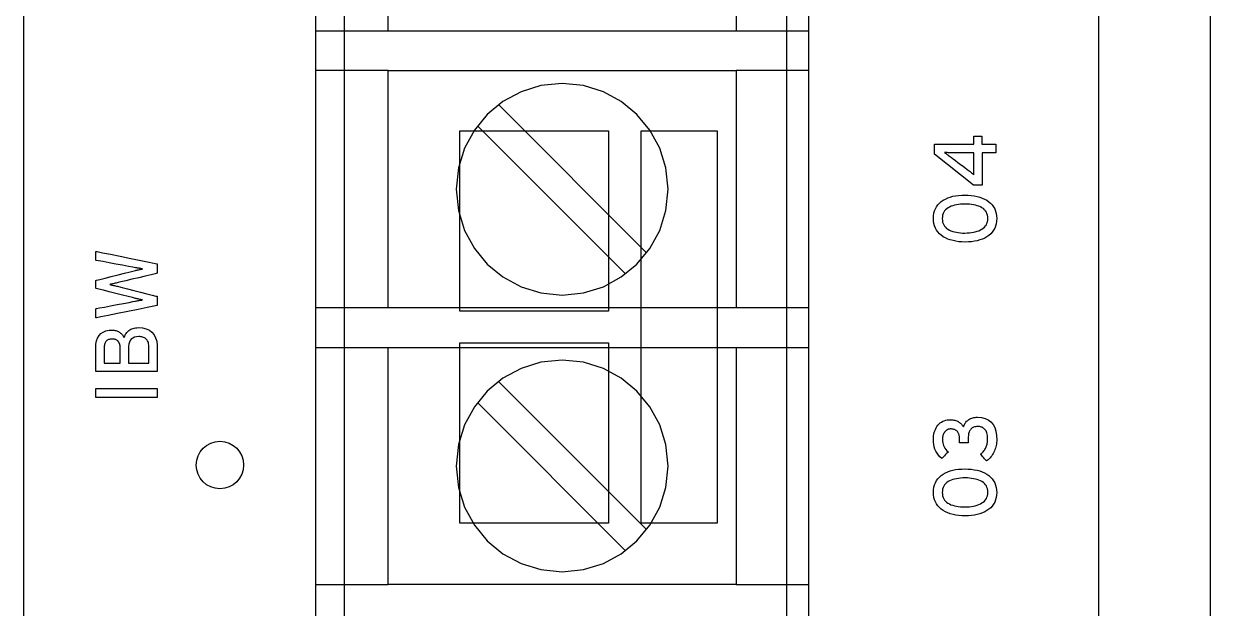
# Model space of a CAD drawing. Extents: x 1 to 47.7, y 0.2 to 35.
# Drawn here: x 36.611 to 38.487, y 3.846 to 4.77 of the extents above; entities that cross this region are included whole.
import ezdxf

# ---------------------------------------------------------------- set-up
doc = ezdxf.new("R2010")
doc.units = 0
doc.header["$MEASUREMENT"] = 0
for name, color, linetype in [('1_1__SCREW_TERMINAL_BLOCK_', 7, 'CONTINUOUS'), ('1_2__CONNECTORIZED_RELAY__', 7, 'CONTINUOUS'), ('7_0_____DWG', 7, 'CONTINUOUS')]:
    doc.layers.add(name, color=color, linetype=linetype)

msp = doc.modelspace()

# ---------------------------------------------------------------- linework, layer by layer
at = {"layer": '1_1__SCREW_TERMINAL_BLOCK_'}
for points in [[(37.737, 5.1331), (37.737, 4.7581), (37.1871, 4.7581), (37.1871, 5.1331), (37.737, 5.1331)], [(37.0721, 4.8986), (37.0721, 4.7529), (37.0721, 4.6016), (37.0721, 4.2892), (37.0721, 3.9768), (37.0721, 3.8254)], [(37.852, 3.8254), (37.852, 3.9768), (37.852, 4.2892), (37.852, 4.6016), (37.852, 4.7529), (37.852, 4.8986)], [(37.1871, 4.7581), (37.0721, 4.7581)], [(37.852, 4.7581), (37.737, 4.7581)], [(37.1871, 4.6955), (37.0721, 4.6955)], [(37.737, 4.6955), (37.737, 4.3205), (37.1871, 4.3205), (37.1871, 4.6955), (37.737, 4.6955)], [(37.852, 4.6955), (37.737, 4.6955)], [(37.3615, 4.6418), (37.5957, 4.4075)], [(37.5623, 4.3741), (37.3281, 4.6084)], [(37.1871, 4.3205), (37.0721, 4.3205)], [(37.852, 4.3205), (37.737, 4.3205)], [(37.0721, 4.258), (37.1871, 4.258)], [(37.737, 4.258), (37.737, 3.883), (37.1871, 3.883), (37.1871, 4.258), (37.737, 4.258)], [(37.737, 4.258), (37.852, 4.258)], [(37.3615, 4.2043), (37.5957, 3.97)], [(37.5623, 3.9366), (37.3281, 4.1708)], [(37.0721, 3.883), (37.1871, 3.883)], [(37.737, 3.883), (37.852, 3.883)]]:
    msp.add_lwpolyline(points, dxfattribs=at)
for points in [[(37.4621, 4.6754), (37.4284, 4.672), (37.397, 4.6622), (37.3685, 4.6468), (37.3437, 4.6263), (37.3233, 4.6016), (37.3078, 4.5731), (37.298, 4.5417), (37.2946, 4.5079), (37.298, 4.4742), (37.3078, 4.4429), (37.3233, 4.4144), (37.3437, 4.3897), (37.3685, 4.3693), (37.397, 4.3538), (37.4284, 4.3441), (37.4621, 4.3407), (37.4958, 4.3441), (37.5272, 4.3538), (37.5556, 4.3693), (37.5804, 4.3897), (37.6009, 4.4144), (37.6163, 4.4429), (37.6261, 4.4742), (37.6295, 4.5079), (37.6261, 4.5417), (37.6163, 4.5731), (37.6009, 4.6016), (37.5804, 4.6263), (37.5556, 4.6468), (37.5272, 4.6622), (37.4958, 4.672)], [(37.4621, 4.2378), (37.4284, 4.2344), (37.397, 4.2247), (37.3685, 4.2093), (37.3437, 4.1888), (37.3233, 4.164), (37.3078, 4.1356), (37.298, 4.1042), (37.2946, 4.0704), (37.298, 4.0367), (37.3078, 4.0053), (37.3233, 3.9769), (37.3437, 3.9522), (37.3685, 3.9317), (37.397, 3.9163), (37.4284, 3.9066), (37.4621, 3.9032), (37.4958, 3.9066), (37.5272, 3.9163), (37.5556, 3.9317), (37.5804, 3.9522), (37.6009, 3.9769), (37.6163, 4.0053), (37.6261, 4.0367), (37.6295, 4.0704), (37.6261, 4.1042), (37.6163, 4.1356), (37.6009, 4.164), (37.5804, 4.1888), (37.5556, 4.2093), (37.5272, 4.2247), (37.4958, 4.2344)]]:
    msp.add_lwpolyline(points, close=True, dxfattribs=at)
at = {"layer": '1_2__CONNECTORIZED_RELAY__'}
for points in [[(37.1172, 4.9098), (37.1172, 4.7682), (37.1172, 4.4714), (37.1172, 4.1685), (37.1172, 4.0195), (37.1172, 3.8746), (37.1172, 3.7356)], [(37.8172, 3.8121), (37.8172, 4.109), (37.8172, 4.4118), (37.8172, 4.5608), (37.8172, 4.7057), (37.8172, 4.8447)], [(37.5355, 4.6001), (37.5355, 4.3151), (37.3005, 4.3151), (37.3005, 4.6001), (37.5355, 4.6001)], [(37.7072, 4.6001), (37.7072, 3.9801), (37.5872, 3.9801), (37.5872, 4.6001), (37.7072, 4.6001)], [(37.5355, 4.2651), (37.5355, 3.9801), (37.3005, 3.9801), (37.3005, 4.2651), (37.5355, 4.2651)]]:
    msp.add_lwpolyline(points, dxfattribs=at)
at = {"layer": '7_0_____DWG'}
for points in [[(36.6105, 3.8231), (36.6105, 3.8761), (36.6105, 3.93), (36.6105, 3.9848), (36.6105, 4.0404), (36.6105, 4.0969), (36.6105, 4.1541), (36.6105, 4.2122), (36.6105, 4.2711), (36.6105, 4.3308), (36.6105, 4.3913), (36.6105, 4.4525), (36.6105, 4.5145), (36.6105, 4.6406), (36.6105, 4.7696), (36.6105, 4.9013)], [(38.3105, 4.9013), (38.3105, 4.7696), (38.3105, 4.6406), (38.3105, 4.5145), (38.3105, 4.4525), (38.3105, 4.3913), (38.3105, 4.3308), (38.3105, 4.2711), (38.3105, 4.2122), (38.3105, 4.1541), (38.3105, 4.0969), (38.3105, 4.0404), (38.3105, 3.9848), (38.3105, 3.93), (38.3105, 3.8761), (38.3105, 3.8231)], [(38.4871, 4.7888), (38.4871, 4.7165), (38.4871, 4.645), (38.4871, 4.5744), (38.4871, 4.5047), (38.4871, 4.4358), (38.4871, 4.3678), (38.4871, 4.3006), (38.4871, 4.2344), (38.4871, 4.1691), (38.4871, 4.1048), (38.4871, 4.0413), (38.4871, 3.9789), (38.4871, 3.9174), (38.4871, 3.8568), (38.4871, 3.7973)], [(38.126, 4.5793), (38.1478, 4.5793), (38.1478, 4.5656), (38.1265, 4.5656), (38.1265, 4.5146), (38.1126, 4.5146), (38.0507, 4.5632), (38.0507, 4.5793), (38.1132, 4.5793), (38.1132, 4.5918), (38.126, 4.5918), (38.126, 4.5793)], [(36.8218, 4.179), (36.7246, 4.179), (36.7246, 4.1931), (36.8218, 4.1931), (36.8218, 4.179)]]:
    msp.add_lwpolyline(points, dxfattribs=at)
for points in [[(38.067, 4.566), (38.0681, 4.5652), (38.0693, 4.5644), (38.0706, 4.5635), (38.0719, 4.5625), (38.0733, 4.5615), (38.0748, 4.5604), (38.0763, 4.5593), (38.0779, 4.5581), (38.0789, 4.5573), (38.0807, 4.5559), (38.0839, 4.5535), (38.0878, 4.5505), (38.092, 4.5473), (38.0961, 4.5443), (38.0995, 4.5417), (38.1018, 4.5399), (38.1027, 4.5392), (38.1042, 4.5381), (38.1057, 4.5369), (38.1071, 4.5358), (38.1084, 4.5348), (38.1096, 4.5337), (38.1108, 4.5327), (38.112, 4.5318), (38.113, 4.5308), (38.1133, 4.5317), (38.1133, 4.5333), (38.1133, 4.5349), (38.1133, 4.5367), (38.1133, 4.5385), (38.1133, 4.5403), (38.1132, 4.5423), (38.1132, 4.5442), (38.1132, 4.5458), (38.1132, 4.547), (38.1132, 4.5493), (38.1132, 4.5524), (38.1132, 4.5559), (38.1132, 4.5594), (38.1132, 4.5624), (38.1132, 4.5646), (38.1132, 4.5656), (38.1124, 4.5656), (38.1097, 4.5656), (38.1056, 4.5656), (38.1008, 4.5656), (38.0958, 4.5656), (38.0911, 4.5656), (38.0874, 4.5656), (38.0852, 4.5656), (38.0838, 4.5656), (38.0814, 4.5657), (38.0791, 4.5657), (38.0769, 4.5657), (38.0747, 4.5658), (38.0727, 4.5658), (38.0707, 4.5659), (38.0688, 4.5659)], [(38.0991, 4.4988), (38.1042, 4.4987), (38.1091, 4.4983), (38.1138, 4.4976), (38.1182, 4.4967), (38.1224, 4.4956), (38.1264, 4.4941), (38.1301, 4.4924), (38.1336, 4.4905), (38.1368, 4.4883), (38.1397, 4.4858), (38.1422, 4.4831), (38.1443, 4.4801), (38.1461, 4.4769), (38.1475, 4.4734), (38.1485, 4.4697), (38.1491, 4.4658), (38.1494, 4.4615), (38.1491, 4.4574), (38.1485, 4.4535), (38.1475, 4.4498), (38.1461, 4.4464), (38.1444, 4.4432), (38.1423, 4.4402), (38.1398, 4.4375), (38.1369, 4.4351), (38.1337, 4.4329), (38.1303, 4.4309), (38.1266, 4.4292), (38.1227, 4.4278), (38.1185, 4.4266), (38.1141, 4.4257), (38.1095, 4.4251), (38.1045, 4.4247), (38.0994, 4.4245), (38.0942, 4.4247), (38.0893, 4.4251), (38.0846, 4.4257), (38.0802, 4.4267), (38.0759, 4.4279), (38.072, 4.4293), (38.0683, 4.431), (38.0648, 4.433), (38.0616, 4.4352), (38.0587, 4.4377), (38.0562, 4.4404), (38.054, 4.4434), (38.0523, 4.4466), (38.0509, 4.45), (38.0499, 4.4537), (38.0493, 4.4576), (38.0491, 4.4618), (38.0493, 4.466), (38.05, 4.47), (38.051, 4.4737), (38.0523, 4.4771), (38.054, 4.4803), (38.0561, 4.4833), (38.0586, 4.486), (38.0614, 4.4884), (38.0646, 4.4906), (38.0681, 4.4925), (38.0718, 4.4942), (38.0757, 4.4956), (38.0799, 4.4968), (38.0843, 4.4977), (38.089, 4.4983), (38.0939, 4.4987)], [(38.0994, 4.4846), (38.0957, 4.4845), (38.0923, 4.4843), (38.089, 4.4839), (38.0858, 4.4834), (38.0828, 4.4827), (38.0799, 4.4819), (38.0772, 4.481), (38.0747, 4.4799), (38.0723, 4.4786), (38.0702, 4.4772), (38.0684, 4.4755), (38.0668, 4.4737), (38.0655, 4.4716), (38.0645, 4.4694), (38.0638, 4.467), (38.0634, 4.4644), (38.0632, 4.4615), (38.0634, 4.4588), (38.0638, 4.4562), (38.0645, 4.4538), (38.0655, 4.4516), (38.0668, 4.4496), (38.0683, 4.4478), (38.0701, 4.4461), (38.0722, 4.4447), (38.0745, 4.4434), (38.077, 4.4423), (38.0797, 4.4413), (38.0825, 4.4405), (38.0855, 4.4399), (38.0886, 4.4394), (38.092, 4.439), (38.0954, 4.4388), (38.0991, 4.4388), (38.1027, 4.4389), (38.1061, 4.4391), (38.1094, 4.4395), (38.1125, 4.44), (38.1155, 4.4407), (38.1183, 4.4415), (38.121, 4.4425), (38.1235, 4.4437), (38.1259, 4.445), (38.1281, 4.4464), (38.13, 4.4481), (38.1316, 4.4499), (38.1329, 4.4519), (38.1339, 4.4541), (38.1347, 4.4565), (38.1351, 4.4591), (38.1353, 4.4618), (38.1351, 4.4646), (38.1347, 4.4672), (38.1339, 4.4697), (38.1329, 4.4719), (38.1316, 4.4739), (38.13, 4.4757), (38.1282, 4.4774), (38.126, 4.4788), (38.1237, 4.48), (38.1212, 4.4811), (38.1185, 4.482), (38.1157, 4.4828), (38.1128, 4.4834), (38.1097, 4.4839), (38.1064, 4.4843), (38.1029, 4.4845)], [(36.8218, 4.39), (36.8218, 4.3895), (36.8218, 4.388), (36.8218, 4.386), (36.8218, 4.3836), (36.8218, 4.3811), (36.8218, 4.3788), (36.8218, 4.3769), (36.8218, 4.3756), (36.8217, 4.3752), (36.8185, 4.3745), (36.8119, 4.3729), (36.8028, 4.3707), (36.7924, 4.3682), (36.7817, 4.3656), (36.772, 4.3633), (36.7643, 4.3614), (36.7598, 4.3603), (36.7583, 4.36), (36.7567, 4.3596), (36.7551, 4.3593), (36.7536, 4.3589), (36.7521, 4.3586), (36.7507, 4.3583), (36.7493, 4.358), (36.7479, 4.3577), (36.7466, 4.3575), (36.7469, 4.3572), (36.7483, 4.3569), (36.7497, 4.3566), (36.7511, 4.3563), (36.7525, 4.356), (36.754, 4.3557), (36.7555, 4.3554), (36.7571, 4.355), (36.7587, 4.3546), (36.7606, 4.3542), (36.7661, 4.3528), (36.7744, 4.3507), (36.7845, 4.3481), (36.7952, 4.3454), (36.8053, 4.3429), (36.8139, 4.3407), (36.8197, 4.3392), (36.8218, 4.3387), (36.8218, 4.3381), (36.8218, 4.3367), (36.8218, 4.3347), (36.8218, 4.3323), (36.8218, 4.3299), (36.8218, 4.3276), (36.8218, 4.3257), (36.8218, 4.3246), (36.8215, 4.3242), (36.8163, 4.3232), (36.8058, 4.321), (36.7915, 4.3181), (36.7754, 4.3148), (36.759, 4.3115), (36.7441, 4.3084), (36.7324, 4.3061), (36.7256, 4.3047), (36.7246, 4.3046), (36.7246, 4.3056), (36.7246, 4.3073), (36.7246, 4.3095), (36.7246, 4.312), (36.7246, 4.3145), (36.7246, 4.3167), (36.7246, 4.3183), (36.7246, 4.3191), (36.7257, 4.3194), (36.7305, 4.3203), (36.7383, 4.3218), (36.7479, 4.3236), (36.7583, 4.3256), (36.7684, 4.3275), (36.7771, 4.3292), (36.7833, 4.3303), (36.786, 4.3308), (36.7873, 4.3311), (36.7887, 4.3314), (36.7901, 4.3316), (36.7915, 4.3319), (36.793, 4.3321), (36.7945, 4.3324), (36.7959, 4.3326), (36.7974, 4.3328), (36.7986, 4.3331), (36.7971, 4.3333), (36.7957, 4.3336), (36.7942, 4.3339), (36.7928, 4.3342), (36.7913, 4.3345), (36.7899, 4.3348), (36.7885, 4.3351), (36.7871, 4.3355), (36.7859, 4.3357), (36.7824, 4.3366), (36.7756, 4.3383), (36.7665, 4.3407), (36.7562, 4.3433), (36.7458, 4.3459), (36.7365, 4.3483), (36.7292, 4.3501), (36.7251, 4.3511), (36.7246, 4.3514), (36.7246, 4.3523), (36.7246, 4.3538), (36.7246, 4.3557), (36.7246, 4.3578), (36.7246, 4.3599), (36.7246, 4.3617), (36.7246, 4.363), (36.7246, 4.3637), (36.7258, 4.3641), (36.731, 4.3653), (36.7391, 4.3674), (36.749, 4.3699), (36.7597, 4.3726), (36.77, 4.3751), (36.7788, 4.3774), (36.785, 4.3789), (36.7875, 4.3795), (36.7886, 4.3798), (36.7898, 4.3801), (36.791, 4.3804), (36.7923, 4.3807), (36.7935, 4.3809), (36.7949, 4.3812), (36.7962, 4.3815), (36.7976, 4.3817), (36.7985, 4.382), (36.7971, 4.3822), (36.7956, 4.3825), (36.7942, 4.3828), (36.7929, 4.383), (36.7916, 4.3832), (36.7904, 4.3834), (36.7892, 4.3836), (36.7881, 4.3838), (36.7871, 4.3839), (36.7833, 4.3847), (36.7762, 4.386), (36.7668, 4.3878), (36.7563, 4.3897), (36.7457, 4.3917), (36.7363, 4.3935), (36.729, 4.3949), (36.725, 4.3956), (36.7246, 4.3959), (36.7246, 4.3969), (36.7246, 4.3986), (36.7246, 4.4008), (36.7246, 4.4032), (36.7246, 4.4056), (36.7246, 4.4076), (36.7246, 4.4091), (36.7246, 4.4098), (36.7268, 4.4094), (36.735, 4.4077), (36.7477, 4.4051), (36.7632, 4.402), (36.7797, 4.3986), (36.7955, 4.3954), (36.809, 4.3926), (36.8183, 4.3907)], [(36.792, 4.2892), (36.7985, 4.2887), (36.8043, 4.2873), (36.8092, 4.2851), (36.8133, 4.282), (36.8166, 4.278), (36.8191, 4.2732), (36.8208, 4.2676), (36.8217, 4.261), (36.8218, 4.2567), (36.8218, 4.2542), (36.8218, 4.2496), (36.8218, 4.2437), (36.8218, 4.2372), (36.8218, 4.2309), (36.8218, 4.2253), (36.8218, 4.2214), (36.8218, 4.2197), (36.8188, 4.2196), (36.8097, 4.2196), (36.796, 4.2196), (36.7798, 4.2196), (36.7628, 4.2196), (36.747, 4.2196), (36.7342, 4.2196), (36.7263, 4.2196), (36.7246, 4.2198), (36.7246, 4.2222), (36.7246, 4.2267), (36.7246, 4.2327), (36.7246, 4.2394), (36.7246, 4.246), (36.7246, 4.2519), (36.7246, 4.2562), (36.7246, 4.2583), (36.7248, 4.2629), (36.7257, 4.2682), (36.7273, 4.2727), (36.7296, 4.2766), (36.7325, 4.2797), (36.7362, 4.2822), (36.7405, 4.284), (36.7455, 4.285), (36.7502, 4.2853), (36.7519, 4.2853), (36.7534, 4.2851), (36.755, 4.2849), (36.7564, 4.2845), (36.7578, 4.2841), (36.7591, 4.2836), (36.7604, 4.283), (36.7615, 4.2823), (36.7626, 4.2815), (36.7637, 4.2806), (36.7647, 4.2797), (36.7656, 4.2788), (36.7665, 4.2778), (36.7673, 4.2767), (36.768, 4.2756), (36.7687, 4.2744), (36.7693, 4.2735), (36.7697, 4.2749), (36.7702, 4.2762), (36.7709, 4.2775), (36.7716, 4.2788), (36.7724, 4.2801), (36.7734, 4.2813), (36.7745, 4.2825), (36.7757, 4.2837), (36.777, 4.2848), (36.7784, 4.2858), (36.78, 4.2867), (36.7816, 4.2875), (36.7835, 4.2881), (36.7854, 4.2886), (36.7875, 4.2889), (36.7896, 4.2891)], [(36.7506, 4.2712), (36.7494, 4.2712), (36.7482, 4.2711), (36.747, 4.2709), (36.7459, 4.2706), (36.7448, 4.2703), (36.7438, 4.2698), (36.7428, 4.2693), (36.7419, 4.2687), (36.7411, 4.268), (36.7404, 4.2672), (36.7397, 4.2662), (36.7392, 4.2651), (36.7387, 4.264), (36.7384, 4.2627), (36.7381, 4.2613), (36.738, 4.2598), (36.7379, 4.2582), (36.7379, 4.2572), (36.7379, 4.2547), (36.7379, 4.251), (36.7379, 4.2467), (36.7379, 4.2422), (36.7379, 4.2382), (36.7379, 4.235), (36.7379, 4.2332), (36.7381, 4.2329), (36.74, 4.2329), (36.7431, 4.2329), (36.7472, 4.2329), (36.7516, 4.2329), (36.7559, 4.2329), (36.7595, 4.2329), (36.7621, 4.2329), (36.763, 4.2329), (36.763, 4.2339), (36.763, 4.2365), (36.763, 4.2401), (36.763, 4.2444), (36.763, 4.2489), (36.763, 4.2529), (36.763, 4.2561), (36.763, 4.2579), (36.763, 4.2586), (36.763, 4.2594), (36.7629, 4.2602), (36.7629, 4.261), (36.7627, 4.2617), (36.7626, 4.2624), (36.7624, 4.263), (36.7622, 4.2636), (36.7619, 4.2642), (36.7616, 4.2648), (36.7614, 4.2653), (36.7611, 4.2658), (36.7607, 4.2663), (36.7604, 4.2668), (36.7601, 4.2673), (36.7597, 4.2677), (36.7593, 4.2681), (36.7587, 4.2686), (36.7578, 4.2692), (36.7569, 4.2698), (36.756, 4.2702), (36.755, 4.2706), (36.754, 4.2709), (36.7529, 4.2711), (36.7518, 4.2712)], [(36.7924, 4.2751), (36.7888, 4.2748), (36.7856, 4.2741), (36.783, 4.2728), (36.7807, 4.2711), (36.7789, 4.269), (36.7776, 4.2664), (36.7767, 4.2633), (36.7763, 4.2597), (36.7762, 4.258), (36.7762, 4.2558), (36.7762, 4.2523), (36.7762, 4.248), (36.7762, 4.2434), (36.7762, 4.2391), (36.7762, 4.2356), (36.7762, 4.2334), (36.7764, 4.2329), (36.7784, 4.2329), (36.7824, 4.2329), (36.7876, 4.2329), (36.7933, 4.2329), (36.7989, 4.2329), (36.8038, 4.2329), (36.8072, 4.2329), (36.8085, 4.2329), (36.8085, 4.2339), (36.8085, 4.2366), (36.8085, 4.2404), (36.8085, 4.2447), (36.8085, 4.2492), (36.8085, 4.2532), (36.8085, 4.2563), (36.8085, 4.2579), (36.8085, 4.2595), (36.8083, 4.2616), (36.808, 4.2635), (36.8076, 4.2653), (36.8071, 4.2669), (36.8064, 4.2683), (36.8056, 4.2696), (36.8046, 4.2707), (36.8036, 4.2717), (36.8025, 4.2725), (36.8013, 4.2732), (36.8, 4.2738), (36.7986, 4.2743), (36.7972, 4.2746), (36.7957, 4.2749), (36.7941, 4.2751)], [(38.119, 4.1476), (38.1254, 4.147), (38.1311, 4.1456), (38.136, 4.1433), (38.1402, 4.1401), (38.1435, 4.1361), (38.1461, 4.1311), (38.148, 4.1254), (38.1491, 4.1187), (38.1494, 4.112), (38.1493, 4.1097), (38.1491, 4.1074), (38.1488, 4.1052), (38.1484, 4.103), (38.1478, 4.1008), (38.1472, 4.0986), (38.1465, 4.0965), (38.1457, 4.0944), (38.1448, 4.0923), (38.1438, 4.0903), (38.1427, 4.0884), (38.1415, 4.0866), (38.1402, 4.0849), (38.1388, 4.0833), (38.1374, 4.0818), (38.1358, 4.0804), (38.1342, 4.0791), (38.1332, 4.0785), (38.1326, 4.0791), (38.1316, 4.0804), (38.1301, 4.082), (38.1286, 4.0838), (38.127, 4.0856), (38.1256, 4.0872), (38.1245, 4.0884), (38.1239, 4.0891), (38.1246, 4.0898), (38.1258, 4.0908), (38.1269, 4.092), (38.1279, 4.0931), (38.1289, 4.0943), (38.1298, 4.0955), (38.1306, 4.0968), (38.1314, 4.0981), (38.1321, 4.0994), (38.1327, 4.1008), (38.1332, 4.1022), (38.1337, 4.1036), (38.1341, 4.105), (38.1344, 4.1064), (38.1347, 4.1078), (38.1349, 4.1093), (38.135, 4.1107), (38.135, 4.1121), (38.135, 4.1144), (38.1348, 4.1168), (38.1346, 4.1189), (38.1342, 4.1209), (38.1337, 4.1227), (38.1331, 4.1244), (38.1324, 4.1259), (38.1316, 4.1272), (38.1307, 4.1284), (38.1297, 4.1293), (38.1286, 4.1302), (38.1275, 4.1309), (38.1262, 4.1316), (38.1249, 4.1321), (38.1235, 4.1325), (38.122, 4.1327), (38.1204, 4.1329), (38.1187, 4.1329), (38.1171, 4.1328), (38.1156, 4.1326), (38.1141, 4.1323), (38.1128, 4.1318), (38.1115, 4.1313), (38.1104, 4.1306), (38.1094, 4.1298), (38.1084, 4.1289), (38.1076, 4.1279), (38.1069, 4.1268), (38.1063, 4.1256), (38.1057, 4.1243), (38.1053, 4.123), (38.1049, 4.1215), (38.1047, 4.12), (38.1045, 4.1185), (38.1044, 4.1168), (38.1044, 4.1158), (38.1044, 4.1152), (38.1044, 4.1142), (38.1044, 4.1129), (38.1044, 4.1114), (38.1044, 4.11), (38.1044, 4.1087), (38.1044, 4.1077), (38.1044, 4.1071), (38.1042, 4.107), (38.1032, 4.107), (38.1015, 4.107), (38.0993, 4.107), (38.097, 4.107), (38.0946, 4.107), (38.0926, 4.107), (38.0911, 4.107), (38.0903, 4.107), (38.0903, 4.1072), (38.0903, 4.1079), (38.0903, 4.109), (38.0903, 4.1103), (38.0903, 4.1118), (38.0903, 4.1132), (38.0903, 4.1145), (38.0903, 4.1153), (38.0903, 4.1157), (38.0902, 4.117), (38.0901, 4.1184), (38.0898, 4.1197), (38.0895, 4.1209), (38.0891, 4.1221), (38.0885, 4.1231), (38.0879, 4.1241), (38.0871, 4.125), (38.0862, 4.1258), (38.0854, 4.1265), (38.0844, 4.1271), (38.0835, 4.1276), (38.0825, 4.1281), (38.0814, 4.1284), (38.0803, 4.1287), (38.0791, 4.1289), (38.078, 4.129), (38.0768, 4.129), (38.0764, 4.129), (38.0759, 4.129), (38.0754, 4.1289), (38.0749, 4.1289), (38.0744, 4.1288), (38.0738, 4.1287), (38.0733, 4.1286), (38.0728, 4.1285), (38.0722, 4.1283), (38.0717, 4.1281), (38.0712, 4.1278), (38.0707, 4.1275), (38.0702, 4.1272), (38.0697, 4.1269), (38.0693, 4.1265), (38.0688, 4.1261), (38.0684, 4.1257), (38.0679, 4.1252), (38.0674, 4.1247), (38.067, 4.1242), (38.0666, 4.1236), (38.0662, 4.123), (38.0658, 4.1224), (38.0655, 4.1218), (38.0651, 4.1211), (38.0648, 4.1203), (38.0645, 4.1196), (38.0643, 4.1187), (38.0641, 4.1178), (38.0639, 4.1169), (38.0638, 4.1159), (38.0636, 4.1149), (38.0636, 4.1139), (38.0635, 4.1128), (38.0635, 4.1116), (38.0636, 4.1095), (38.0639, 4.1072), (38.0644, 4.1049), (38.0651, 4.1027), (38.0661, 4.1006), (38.0673, 4.0985), (38.0687, 4.0966), (38.0704, 4.0947), (38.0723, 4.0929), (38.0723, 4.0924), (38.0714, 4.0915), (38.07, 4.0901), (38.0684, 4.0884), (38.0667, 4.0867), (38.065, 4.085), (38.0636, 4.0836), (38.0626, 4.0826), (38.0623, 4.0822), (38.0595, 4.0849), (38.057, 4.0878), (38.0549, 4.0908), (38.0531, 4.094), (38.0517, 4.0973), (38.0505, 4.1008), (38.0497, 4.1044), (38.0492, 4.1081), (38.0491, 4.1119), (38.0492, 4.115), (38.0495, 4.1179), (38.05, 4.1206), (38.0506, 4.1233), (38.0514, 4.1259), (38.0524, 4.1283), (38.0535, 4.1306), (38.0548, 4.1328), (38.0563, 4.1349), (38.058, 4.1368), (38.0598, 4.1385), (38.0618, 4.1399), (38.0639, 4.1411), (38.0662, 4.1421), (38.0686, 4.1428), (38.0712, 4.1433), (38.0739, 4.1436), (38.0763, 4.1436), (38.0782, 4.1435), (38.0799, 4.1433), (38.0816, 4.1431), (38.0832, 4.1427), (38.0846, 4.1423), (38.086, 4.1419), (38.0873, 4.1413), (38.0885, 4.1407), (38.0896, 4.14), (38.0907, 4.1392), (38.0917, 4.1384), (38.0926, 4.1375), (38.0935, 4.1366), (38.0944, 4.1357), (38.0952, 4.1347), (38.0959, 4.1336), (38.0966, 4.1325), (38.0971, 4.1333), (38.0976, 4.1348), (38.0982, 4.1362), (38.0989, 4.1375), (38.0998, 4.1388), (38.1007, 4.14), (38.1017, 4.1411), (38.1029, 4.1421), (38.1041, 4.1431), (38.1054, 4.144), (38.1067, 4.1448), (38.1082, 4.1455), (38.1098, 4.1461), (38.1114, 4.1466), (38.1132, 4.147), (38.115, 4.1473), (38.117, 4.1475)], [(36.9208, 4.1095), (36.9284, 4.1087), (36.9354, 4.1065), (36.9418, 4.1031), (36.9473, 4.0985), (36.9519, 4.0929), (36.9554, 4.0866), (36.9575, 4.0795), (36.9583, 4.072), (36.9575, 4.0644), (36.9554, 4.0574), (36.9519, 4.051), (36.9473, 4.0454), (36.9418, 4.0409), (36.9354, 4.0374), (36.9284, 4.0352), (36.9208, 4.0345), (36.9133, 4.0352), (36.9062, 4.0374), (36.8998, 4.0409), (36.8943, 4.0454), (36.8897, 4.051), (36.8862, 4.0574), (36.8841, 4.0644), (36.8833, 4.072), (36.8841, 4.0795), (36.8862, 4.0866), (36.8897, 4.0929), (36.8943, 4.0985), (36.8998, 4.1031), (36.9062, 4.1065), (36.9133, 4.1087)], [(38.0991, 4.0658), (38.1042, 4.0657), (38.1091, 4.0653), (38.1138, 4.0646), (38.1182, 4.0637), (38.1224, 4.0626), (38.1264, 4.0611), (38.1301, 4.0594), (38.1336, 4.0575), (38.1368, 4.0553), (38.1397, 4.0528), (38.1422, 4.0501), (38.1443, 4.0471), (38.1461, 4.0439), (38.1475, 4.0404), (38.1485, 4.0367), (38.1491, 4.0328), (38.1494, 4.0286), (38.1491, 4.0244), (38.1485, 4.0205), (38.1475, 4.0168), (38.1461, 4.0134), (38.1444, 4.0102), (38.1423, 4.0072), (38.1398, 4.0045), (38.1369, 4.0021), (38.1337, 3.9999), (38.1303, 3.9979), (38.1266, 3.9962), (38.1227, 3.9948), (38.1185, 3.9936), (38.1141, 3.9927), (38.1095, 3.9921), (38.1045, 3.9917), (38.0994, 3.9916), (38.0942, 3.9917), (38.0893, 3.9921), (38.0846, 3.9927), (38.0802, 3.9937), (38.0759, 3.9949), (38.072, 3.9963), (38.0683, 3.998), (38.0648, 4), (38.0616, 4.0022), (38.0587, 4.0047), (38.0562, 4.0074), (38.054, 4.0104), (38.0523, 4.0136), (38.0509, 4.0171), (38.0499, 4.0207), (38.0493, 4.0247), (38.0491, 4.0288), (38.0493, 4.033), (38.05, 4.037), (38.051, 4.0407), (38.0523, 4.0441), (38.054, 4.0473), (38.0561, 4.0503), (38.0586, 4.053), (38.0614, 4.0554), (38.0646, 4.0576), (38.0681, 4.0595), (38.0718, 4.0612), (38.0757, 4.0626), (38.0799, 4.0638), (38.0843, 4.0647), (38.089, 4.0653), (38.0939, 4.0657)], [(38.0994, 4.0516), (38.0957, 4.0515), (38.0923, 4.0513), (38.089, 4.0509), (38.0858, 4.0504), (38.0828, 4.0498), (38.0799, 4.049), (38.0772, 4.048), (38.0747, 4.0469), (38.0723, 4.0457), (38.0702, 4.0442), (38.0684, 4.0425), (38.0668, 4.0407), (38.0655, 4.0387), (38.0645, 4.0364), (38.0638, 4.034), (38.0634, 4.0314), (38.0632, 4.0286), (38.0634, 4.0258), (38.0638, 4.0232), (38.0645, 4.0208), (38.0655, 4.0186), (38.0668, 4.0166), (38.0683, 4.0148), (38.0701, 4.0131), (38.0722, 4.0117), (38.0745, 4.0104), (38.077, 4.0093), (38.0797, 4.0084), (38.0825, 4.0075), (38.0855, 4.0069), (38.0886, 4.0064), (38.092, 4.006), (38.0954, 4.0058), (38.0991, 4.0058), (38.1027, 4.0059), (38.1061, 4.0061), (38.1094, 4.0065), (38.1125, 4.007), (38.1155, 4.0077), (38.1183, 4.0085), (38.121, 4.0095), (38.1235, 4.0107), (38.1259, 4.012), (38.1281, 4.0134), (38.13, 4.0151), (38.1316, 4.0169), (38.1329, 4.0189), (38.1339, 4.0211), (38.1347, 4.0235), (38.1351, 4.0261), (38.1353, 4.0288), (38.1351, 4.0316), (38.1347, 4.0342), (38.1339, 4.0367), (38.1329, 4.0389), (38.1316, 4.0409), (38.13, 4.0427), (38.1282, 4.0444), (38.126, 4.0458), (38.1237, 4.047), (38.1212, 4.0481), (38.1185, 4.049), (38.1157, 4.0498), (38.1128, 4.0504), (38.1097, 4.0509), (38.1064, 4.0513), (38.1029, 4.0515)]]:
    msp.add_lwpolyline(points, close=True, dxfattribs=at)

doc.saveas('drawing.dxf')
